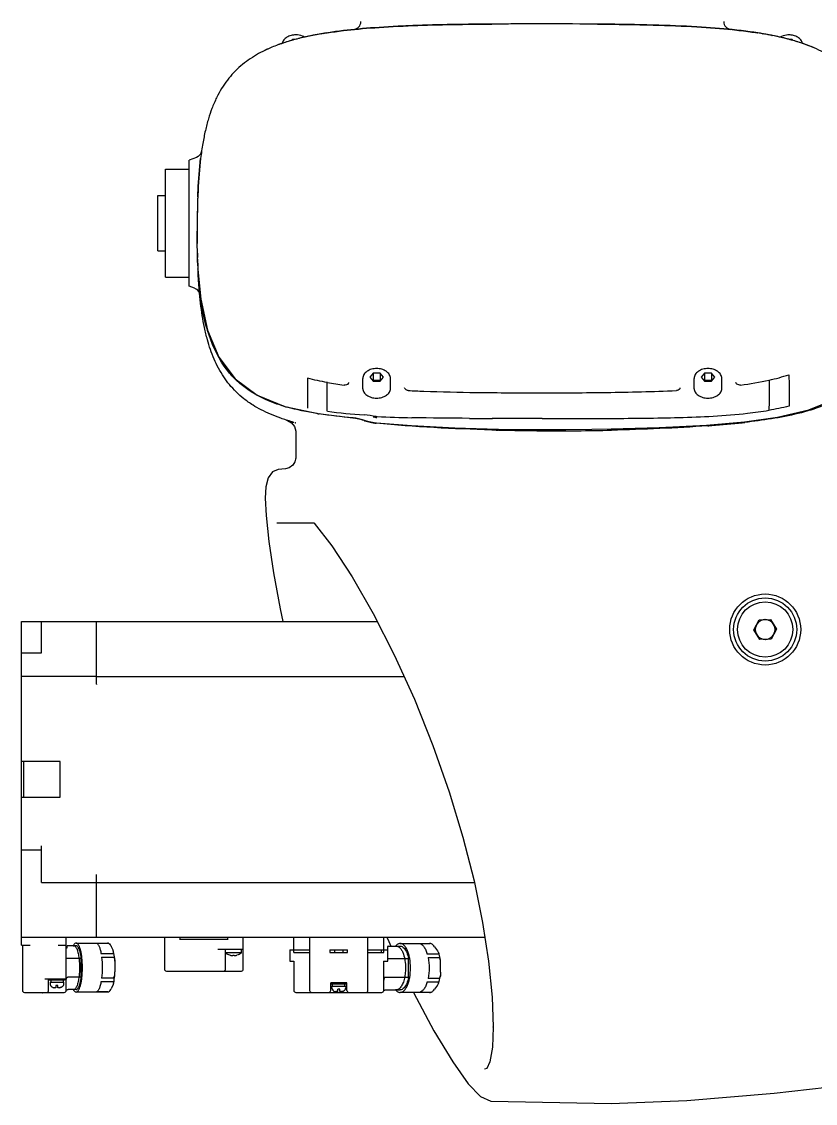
# Model space of a CAD drawing. Header units: millimetres. Extents: x 4086 to 10416, y 123 to 1549.
# Drawn here: x 7344.7 to 7395, y 876.5 to 945.1 of the extents above; entities that cross this region are included whole.
import ezdxf

# ---------------------------------------------------------------- set-up
doc = ezdxf.new("R2010")
doc.units = ezdxf.units.MM
doc.layers.add('外形图', color=7, linetype='Continuous')

msp = doc.modelspace()

# ---------------------------------------------------------------- linework, layer by layer
at = {"layer": '外形图', "linetype": 'Continuous'}
for p, q in [((7361.875, 943.967), (7361.821, 943.903)), ((7361.875, 943.967), (7361.875, 943.918)), ((7362.049, 943.967), (7361.875, 943.967)), ((7363.686, 944.323), (7363.71, 944.327)), ((7363.841, 944.349), (7363.831, 944.347)), ((7363.879, 944.355), (7363.909, 944.36)), ((7363.909, 944.36), (7363.916, 944.361)), ((7364.047, 944.382), (7364.068, 944.386)), ((7364.079, 944.387), (7364.068, 944.386)), ((7364.074, 944.386), (7364.079, 944.387)), ((7391.352, 944.387), (7391.359, 944.386)), ((7391.362, 944.386), (7391.352, 944.387)), ((7391.362, 944.386), (7391.375, 944.384)), ((7391.676, 944.335), (7391.703, 944.33)), ((7391.725, 944.327), (7391.699, 944.331)), ((7391.703, 944.33), (7391.722, 944.327)), ((7392.258, 944.228), (7392.284, 944.223)), ((7392.79, 944.115), (7392.758, 944.123)), ((7393.558, 943.967), (7393.385, 943.967)), ((7393.558, 943.967), (7393.558, 943.919)), ((7393.612, 943.903), (7393.558, 943.967)), ((7361.159, 943.696), (7361.18, 943.703)), ((7361.18, 943.703), (7361.199, 943.71)), ((7360.095, 943.257), (7360.09, 943.254)), ((7360.09, 943.254), (7360.094, 943.256)), ((7360.102, 943.261), (7360.095, 943.257)), ((7355.799, 936.494), (7355.342, 936.327)), ((7353.842, 928.902), (7353.842, 935.753)), ((7353.842, 935.753), (7355.342, 935.753)), ((7355.342, 928.327), (7355.342, 936.327)), ((7353.342, 930.577), (7353.342, 934.077)), ((7353.342, 934.077), (7353.842, 934.077)), ((7353.342, 930.577), (7353.842, 930.577)), ((7353.842, 928.902), (7355.342, 928.902)), ((7355.89, 929.421), (7355.889, 929.434)), ((7355.675, 928.206), (7355.342, 928.327)), ((7355.993, 927.872), (7356.002, 927.784)), ((7356.5, 925.523), (7356.489, 925.559)), ((7367, 922.825), (7366.784, 922.57)), ((7367, 922.825), (7367, 922.35)), ((7367.433, 922.825), (7367, 922.825)), ((7367.433, 922.825), (7367.433, 922.35)), ((7367.65, 922.57), (7367.433, 922.825)), ((7388, 922.825), (7387.784, 922.57)), ((7388, 922.825), (7388, 922.35)), ((7388.433, 922.825), (7388, 922.825)), ((7388.433, 922.825), (7388.433, 922.35)), ((7388.65, 922.57), (7388.433, 922.825)), ((7364.091, 920.407), (7364.091, 922.229)), ((7366.342, 921.838), (7366.342, 922.478)), ((7366.784, 922.57), (7367, 922.314)), ((7367, 922.35), (7366.985, 922.332)), ((7367.433, 922.35), (7367, 922.35)), ((7367, 922.314), (7367.433, 922.314)), ((7367.433, 922.314), (7367.65, 922.57)), ((7367.448, 922.332), (7367.433, 922.35)), ((7368.092, 921.838), (7368.092, 922.478)), ((7387.342, 921.838), (7387.342, 922.478)), ((7387.784, 922.57), (7388, 922.314)), ((7388, 922.35), (7387.985, 922.332)), ((7388.433, 922.35), (7388, 922.35)), ((7388, 922.314), (7388.433, 922.314)), ((7388.433, 922.314), (7388.65, 922.57)), ((7388.448, 922.332), (7388.433, 922.35)), ((7389.092, 921.838), (7389.092, 922.478)), ((7361.4, 920.716), (7363.509, 920.259)), ((7367.185, 920.074), (7367.253, 920.071)), ((7361.563, 919.826), (7361.829, 919.679)), ((7361.563, 919.826), (7361.571, 919.824)), ((7361.595, 919.816), (7361.601, 919.814)), ((7361.651, 919.799), (7361.67, 919.793)), ((7361.874, 919.734), (7361.864, 919.737)), ((7362.026, 919.692), (7362.049, 919.686)), ((7366.309, 919.881), (7366.486, 919.824)), ((7366.486, 919.824), (7366.641, 919.777)), ((7366.641, 919.777), (7367.067, 919.689)), ((7367.067, 919.689), (7367.207, 919.673)), ((7362.092, 919.109), (7362.092, 917.428)), ((7374.937, 919.214), (7374.891, 919.215)), ((7374.892, 919.263), (7374.938, 919.263)), ((7361.435, 916.755), (7360.981, 916.707)), ((7361.435, 916.755), (7361.435, 916.755)), ((7360.159, 914.891), (7360.159, 914.892)), ((7360.894, 913.327), (7363.26, 913.327)), ((7363.222, 913.346), (7363.227, 913.342)), ((7363.227, 913.342), (7363.26, 913.307)), ((7363.261, 913.307), (7363.26, 913.307)), ((7344.717, 886.577), (7344.717, 907.077)), ((7344.717, 907.077), (7367.271, 907.077)), ((7345.967, 905.095), (7345.967, 907.077)), ((7349.467, 903.107), (7349.467, 907.077)), ((7391.12, 906.562), (7391.468, 907.194)), ((7391.468, 907.194), (7392.189, 907.21)), ((7392.189, 907.21), (7392.563, 906.592)), ((7391.494, 905.945), (7391.12, 906.562)), ((7392.563, 906.592), (7392.215, 905.96)), ((7392.215, 905.96), (7391.494, 905.945)), ((7344.717, 905.095), (7345.967, 905.095)), ((7349.467, 903.602), (7344.717, 903.602)), ((7349.467, 903.607), (7368.955, 903.607)), ((7349.467, 903.107), (7349.467, 903.102)), ((7347.154, 898.202), (7344.717, 898.202)), ((7344.842, 898.202), (7344.842, 895.952)), ((7347.154, 895.952), (7347.154, 898.202)), ((7344.717, 895.952), (7347.154, 895.952)), ((7344.717, 892.609), (7345.967, 892.609)), ((7345.967, 890.544), (7345.967, 892.859)), ((7345.967, 890.552), (7349.467, 890.552)), ((7349.467, 891.052), (7349.467, 891.047)), ((7349.467, 887.077), (7349.467, 891.047)), ((7349.467, 890.547), (7373.411, 890.547)), ((7344.717, 887.077), (7374.074, 887.077)), ((7347.542, 883.702), (7347.542, 887.077)), ((7353.767, 887.077), (7353.767, 885.052)), ((7354.767, 886.927), (7354.767, 887.077)), ((7357.767, 887.077), (7357.767, 886.927)), ((7358.767, 885.052), (7358.767, 887.077)), ((7361.967, 886.102), (7361.967, 887.077)), ((7362.967, 887.077), (7362.967, 883.702)), ((7366.667, 883.702), (7366.667, 887.077)), ((7367.667, 886.102), (7367.667, 887.077)), ((7367.866, 887.077), (7367.982, 886.81)), ((7344.717, 886.577), (7345.267, 886.577)), ((7344.767, 886.577), (7344.767, 883.702)), ((7347.042, 886.577), (7347.542, 886.577)), ((7347.542, 886.402), (7347.592, 886.402)), ((7347.592, 886.402), (7347.592, 886.541)), ((7348.169, 886.541), (7347.592, 886.541)), ((7348.169, 886.702), (7350.15, 886.702)), ((7349.457, 886.697), (7350.182, 886.697)), ((7350.392, 886.498), (7350.511, 886.232)), ((7357.817, 886.927), (7354.717, 886.927)), ((7367.917, 885.552), (7367.917, 886.491)), ((7367.942, 886.516), (7368.709, 886.516)), ((7367.982, 886.81), (7368.124, 886.516)), ((7368.709, 886.677), (7370.567, 886.677)), ((7369.939, 886.672), (7370.619, 886.672)), ((7370.879, 886.473), (7371.073, 886.207)), ((7347.542, 885.757), (7348.493, 885.757)), ((7348.493, 885.354), (7348.493, 885.757)), ((7350.48, 886.032), (7349.755, 886.032)), ((7349.787, 885.817), (7350.512, 885.817)), ((7358.767, 886.302), (7357.142, 886.302)), ((7357.642, 885.052), (7357.642, 886.302)), ((7358.642, 886.078), (7357.642, 886.078)), ((7357.923, 885.934), (7357.922, 885.933)), ((7358.094, 885.934), (7358.094, 885.913)), ((7358.189, 885.913), (7358.189, 885.934)), ((7358.361, 885.933), (7358.361, 885.934)), ((7358.642, 886.078), (7358.642, 886.302)), ((7361.717, 886.277), (7361.717, 885.552)), ((7361.717, 886.277), (7362.967, 886.277)), ((7361.967, 886.102), (7362.967, 886.102)), ((7364.254, 886.277), (7364.254, 886.102)), ((7364.254, 886.277), (7365.379, 886.277)), ((7364.254, 886.102), (7365.379, 886.102)), ((7364.567, 886.102), (7364.567, 886.277)), ((7365.067, 886.277), (7365.067, 886.102)), ((7365.379, 886.102), (7365.379, 886.277)), ((7366.667, 886.277), (7367.917, 886.277)), ((7366.667, 886.102), (7367.667, 886.102)), ((7367.516, 886.102), (7367.516, 886.277)), ((7367.917, 885.732), (7369.237, 885.732)), ((7369.237, 885.329), (7369.237, 885.732)), ((7371.106, 886.007), (7370.426, 886.007)), ((7370.479, 885.792), (7371.158, 885.792)), ((7350.633, 885.418), (7350.633, 884.886)), ((7361.717, 885.552), (7361.977, 885.552)), ((7361.967, 885.552), (7361.967, 883.702)), ((7367.656, 885.552), (7367.917, 885.552)), ((7367.667, 883.702), (7367.667, 885.552)), ((7371.272, 884.861), (7371.272, 885.393)), ((7347.542, 884.427), (7346.179, 884.427)), ((7346.429, 883.702), (7346.429, 884.427)), ((7346.467, 884.427), (7346.467, 884.352)), ((7347.442, 884.352), (7346.467, 884.352)), ((7347.342, 884.352), (7347.342, 884.227)), ((7347.442, 884.427), (7347.442, 884.352)), ((7348.493, 884.547), (7347.637, 884.547)), ((7348.493, 884.547), (7348.493, 884.95)), ((7350.512, 884.487), (7349.787, 884.487)), ((7353.892, 884.927), (7358.642, 884.927)), ((7369.237, 884.522), (7367.744, 884.522)), ((7369.237, 884.522), (7369.237, 884.925)), ((7371.158, 884.462), (7370.479, 884.462)), ((7346.517, 884.227), (7346.517, 884.127)), ((7346.517, 884.227), (7347.392, 884.227)), ((7346.542, 884.027), (7346.537, 884.027)), ((7346.892, 883.877), (7346.777, 883.877)), ((7346.892, 884.027), (7346.892, 883.877)), ((7347.017, 884.027), (7346.892, 884.027)), ((7347.017, 883.877), (7347.017, 884.027)), ((7347.131, 883.877), (7347.017, 883.877)), ((7347.371, 884.027), (7347.366, 884.027)), ((7347.392, 884.127), (7347.392, 884.227)), ((7347.537, 883.67), (7347.545, 883.69)), ((7348.169, 883.763), (7347.658, 883.763)), ((7349.755, 884.272), (7350.48, 884.272)), ((7350.511, 884.073), (7350.392, 883.807)), ((7364.304, 883.702), (7364.304, 884.177)), ((7365.329, 884.177), (7364.304, 884.177)), ((7364.329, 884.102), (7364.329, 884.177)), ((7365.304, 884.102), (7364.329, 884.102)), ((7364.379, 883.877), (7364.379, 883.977)), ((7364.379, 883.977), (7365.254, 883.977)), ((7364.405, 883.777), (7364.4, 883.777)), ((7364.429, 883.977), (7364.429, 884.102)), ((7364.754, 883.627), (7364.64, 883.627)), ((7364.754, 883.627), (7364.754, 883.777)), ((7364.879, 883.777), (7364.754, 883.777)), ((7364.879, 883.627), (7364.879, 883.777)), ((7364.993, 883.627), (7364.879, 883.627)), ((7365.233, 883.777), (7365.228, 883.777)), ((7365.254, 883.977), (7365.254, 883.877)), ((7365.304, 884.102), (7365.304, 884.177)), ((7365.329, 883.702), (7365.329, 884.177)), ((7367.775, 883.738), (7368.709, 883.738)), ((7370.426, 884.247), (7371.106, 884.247)), ((7371.073, 884.048), (7370.879, 883.782)), ((7344.892, 883.577), (7347.417, 883.577)), ((7346.026, 883.577), (7346.026, 883.552)), ((7346.026, 883.552), (7346.033, 883.552)), ((7346.033, 883.577), (7346.033, 883.552)), ((7346.358, 883.552), (7346.033, 883.552)), ((7346.358, 883.577), (7346.358, 883.552)), ((7346.358, 883.552), (7346.365, 883.552)), ((7346.365, 883.577), (7346.365, 883.552)), ((7350.15, 883.602), (7348.169, 883.602)), ((7350.182, 883.607), (7349.457, 883.607)), ((7362.092, 883.577), (7364.179, 883.577)), ((7364.18, 883.577), (7367.542, 883.577)), ((7364.603, 883.577), (7364.603, 883.552)), ((7365.157, 883.552), (7364.603, 883.552)), ((7364.615, 883.577), (7364.615, 883.552)), ((7365.157, 883.577), (7365.157, 883.552)), ((7365.168, 883.552), (7365.157, 883.552)), ((7365.168, 883.577), (7365.168, 883.552)), ((7370.567, 883.577), (7368.709, 883.577)), ((7370.619, 883.582), (7369.939, 883.582)), ((7374.604, 881.386), (7374.604, 881.387)), ((7374.062, 878.71), (7374.06, 878.71)), ((7374.461, 876.693), (7374.465, 876.693)), ((7374.465, 876.693), (7382.09, 876.547))]:
    msp.add_line(p, q, dxfattribs=at)
for points in [[(7356.123, 936.892), (7356.054, 936.702), (7355.915, 936.554), (7355.799, 936.494)], [(7355.89, 929.421), (7356.07, 927.501), (7356.506, 925.541), (7357.224, 923.834), (7358.246, 922.462), (7359.638, 921.425), (7361.4, 920.716)], [(7355.675, 928.206), (7355.801, 928.138), (7355.939, 927.982), (7356.002, 927.784)], [(7390.538, 919.747), (7392.617, 920.041), (7394.6, 920.494), (7396.271, 921.165), (7397.568, 922.152), (7398.46, 923.446), (7399.074, 925.031), (7399.425, 926.848), (7399.56, 928.607)], [(7363.509, 920.259), (7365.881, 919.978), (7366.309, 919.881)], [(7361.829, 919.679), (7362.016, 919.438), (7362.091, 919.141), (7362.091, 919.109)], [(7367.207, 919.673), (7369.421, 919.499), (7372.175, 919.352), (7374.892, 919.263)], [(7377.717, 919.248), (7379.206, 919.252), (7380.856, 919.267), (7382.09, 919.287)], [(7382.09, 919.287), (7385.113, 919.373), (7388.123, 919.533), (7390.538, 919.747)], [(7374.938, 919.263), (7375.712, 919.255), (7376.83, 919.249), (7377.717, 919.248)], [(7362.092, 917.441), (7362.091, 917.435), (7362.084, 917.363), (7362.037, 917.199), (7361.903, 916.991), (7361.668, 916.819), (7361.435, 916.755)], [(7360.98, 916.707), (7360.626, 916.563), (7360.348, 916.178), (7360.203, 915.61), (7360.159, 914.891)], [(7360.159, 914.892), (7360.21, 913.81), (7360.387, 912.159), (7360.684, 910.167), (7361.103, 907.886), (7361.279, 907.077)], [(7363.261, 913.307), (7364.375, 911.873), (7365.667, 909.922), (7367.005, 907.601), (7368.337, 904.976), (7369.61, 902.154), (7370.782, 899.228), (7371.817, 896.285), (7372.689, 893.407), (7373.391, 890.646), (7373.929, 888.018), (7374.309, 885.551), (7374.534, 883.281), (7374.604, 881.387)], [(7367.942, 886.516), (7367.938, 886.516), (7367.932, 886.514), (7367.927, 886.511), (7367.923, 886.507), (7367.919, 886.503), (7367.917, 886.497), (7367.917, 886.491)], [(7347.545, 883.69), (7347.555, 883.709), (7347.569, 883.726), (7347.585, 883.74), (7347.604, 883.751), (7347.624, 883.759), (7347.645, 883.763), (7347.658, 883.763)], [(7367.658, 883.658), (7367.667, 883.676), (7367.678, 883.692)], [(7367.678, 883.692), (7367.692, 883.707), (7367.708, 883.719), (7367.726, 883.728), (7367.744, 883.735), (7367.764, 883.738), (7367.775, 883.738)], [(7369.551, 883.577), (7370.847, 881.153), (7372.04, 879.17), (7373.02, 877.792), (7373.801, 876.984), (7374.461, 876.693)], [(7374.604, 881.386), (7374.555, 880.101), (7374.399, 879.176), (7374.194, 878.767), (7374.062, 878.71)], [(7382.091, 876.548), (7386.867, 876.719), (7392.416, 877.184), (7395.775, 877.584)]]:
    msp.add_lwpolyline(points, dxfattribs=at)
for radius in [2.25, 2, 1.75]:
    msp.add_circle((7391.842, 906.577), radius, dxfattribs=at)
for centre, radius, start, end in [((7365.717, 945.098), 0.5, 275.79099, 0), ((7373.022, 853.276), 91.637, 92.06357, 92.61185), ((7374.106, 820.228), 124.702, 91.34374, 91.7554), ((7375.132, 772.908), 172.034, 90.81514, 91.14619), ((7376.196, 690.833), 254.116, 90.3956, 90.6935), ((7377.468, 470.442), 474.51, 89.97004, 90.35596), ((7377.061, 559.166), 385.785, 90.13661, 90.36524), ((7377.65, 314.925), 630.027, 89.993949, 90.133133), ((7377.772, 297.627), 647.325, 89.882702, 90.004867), ((7389.716, 945.098), 0.5, 180, 264.20901), ((7366.218, 928.388), 16.128, 103.1073, 104.58752), ((7366.951, 925.138), 19.46, 100.63368, 103.03939), ((7366.534, 927.034), 17.519, 102.61619, 102.87552), ((7366.626, 926.627), 17.936, 102.12254, 102.81649), ((7367.035, 924.71), 19.896, 100.38627, 102.56248), ((7367.062, 924.545), 20.064, 101.09465, 101.36196), ((7367.211, 923.784), 20.839, 100.4015, 101.0943), ((7367.45, 922.499), 22.146, 99.82241, 100.642), ((7367.646, 921.394), 23.268, 99.13531, 100.39397), ((7367.701, 921.06), 23.607, 99.4344, 99.82676), ((7367.681, 921.172), 23.493, 99.61673, 99.73258), ((7367.832, 920.275), 24.403, 99.25111, 99.41098), ((7367.951, 919.537), 25.151, 98.88173, 99.25004), ((7387.577, 920.135), 24.544, 80.33218, 81.10763), ((7387.829, 921.637), 23.022, 79.59922, 80.87135), ((7387.642, 920.522), 24.152, 80.38443, 80.7683), ((7387.935, 922.23), 22.419, 79.45379, 80.26753), ((7388.177, 923.542), 21.085, 78.97202, 79.59476), ((7388.324, 924.304), 20.31, 78.82957, 78.96896), ((7389.575, 929.787), 14.684, 74.55441, 75.39889), ((7363.773, 935.717), 8.39, 115.80494, 116.05433), ((7363.805, 935.652), 8.462, 115.42027, 115.94958), ((7363.905, 935.441), 8.695, 114.50441, 115.41855), ((7363.976, 935.286), 8.866, 114.30016, 114.61817), ((7364.745, 933.381), 10.921, 109.71552, 110.02201), ((7364.848, 933.093), 11.227, 108.98175, 109.71352), ((7364.856, 933.07), 11.251, 109.04093, 109.57311), ((7364.928, 932.86), 11.473, 108.8568, 109.04204), ((7389.724, 930.329), 14.122, 74.30561, 74.55057), ((7390.109, 931.66), 12.736, 71.30934, 74.35265), ((7390.492, 932.823), 11.512, 70.96303, 71.26161), ((7407.218, 932.05), 51.375, 177.82892, 179.44306), ((7406.355, 932.076), 50.512, 177.84987, 179.27853), ((7426.146, 931.832), 70.305, 179.59968, 180.00428), ((7418.564, 931.884), 62.723, 179.24348, 179.59826), ((7419.913, 931.872), 64.072, 179.39488, 179.59628), ((7423.465, 931.814), 67.624, 179.98874, 180.65953), ((7406.276, 931.56), 50.433, 181.28214, 181.59361), ((7400.192, 931.381), 44.346, 181.72749, 182.5166), ((7397.07, 931.256), 41.221, 182.28105, 182.53336), ((7395.044, 931.166), 39.193, 182.58393, 182.77471), ((7371.878, 929.808), 15.981, 188.07391, 188.43554), ((7362.317, 926.508), 5.752, 223.17464, 225.83014), ((7390.163, 921.564), 27.338, 178.03566, 180.09655), ((7368.377, 946.289), 24.438, 259.90083, 262.41612), ((7390.598, 921.558), 27.772, 180.08235, 181.94931), ((7373.599, 1012.783), 91.165, 267.2459, 267.86786), ((7375.264, 1061.89), 140.3, 267.93452, 269.29789), ((7377.441, 1228.6), 307.024, 269.27294, 270.05147), ((7377.973, 1233.135), 311.559, 269.95291, 270.6992), ((7364.829, 932.425), 12.211, 253.39985, 254.36503), ((7367.2, 943.708), 23.747, 260.88617, 261.19653), ((7365.521, 917.923), 2.073, 84.00424, 84.97779), ((7365.262, 931.813), 12.545, 252.33345, 252.84738), ((7365.487, 932.546), 13.312, 252.85613, 254.21083), ((7365.479, 932.525), 13.289, 253.34338, 253.67368), ((7365.703, 933.305), 14.1, 254.17554, 254.61505), ((7365.876, 933.939), 14.758, 254.96774, 255.12601), ((7367.419, 922.579), 2.937, 250.08774, 251.28754), ((7367.472, 922.741), 3.107, 251.32828, 257.45331), ((7367.524, 922.975), 3.347, 257.45475, 264.38924), ((7374.997, 1326.87), 406.921, 269.7331, 269.93699), ((7379.044, 2280.674), 1360.725, 269.944121, 270.128348), ((7382.683, 994.322), 75.041, 274.22886, 274.41673), ((7383.982, 978.38), 59.047, 274.35124, 276.23306), ((7385.233, 966.434), 47.035, 276.29871, 276.48386), ((7378.4, 1061.008), 141.836, 268.42889, 268.58233), ((7378.627, 1071.089), 151.919, 268.60806, 269.65622), ((7378.661, 1066.079), 146.91, 269.63155, 271.33821), ((7391.842, 906.577), 0.625, 91.21135, 270.0553), ((7391.842, 906.577), 0.625, 271.21135, 90.0553), ((7350.15, 886.481), 0.221, 81.57323, 89.99824), ((7370.567, 886.295), 0.382, 82.0867, 89.98768), ((7370.566, 886.292), 0.385, 81.65535, 82.08955), ((7370.566, 886.288), 0.389, 78.90446, 81.65086), ((7358.142, 886.702), 0.799, 254.08305, 261.17624), ((7358.093, 886.391), 0.484, 261.15783, 262.67945), ((7358.141, 886.828), 0.895, 266.96011, 267.97376), ((7358.142, 886.829), 0.896, 267.97375, 268.98699), ((7358.142, 886.829), 0.896, 268.98698, 271.01302), ((7358.142, 886.829), 0.896, 271.01301, 272.02625), ((7358.142, 886.828), 0.895, 272.02624, 273.03989), ((7358.19, 886.39), 0.482, 277.32489, 278.84555), ((7358.142, 886.702), 0.799, 278.82376, 285.91695), ((7343.661, 885.152), 4.836, 357.60355, 2.39645), ((7353.892, 885.052), 0.125, 180, 270), ((7357.517, 885.052), 0.125, 270, 0), ((7358.642, 885.052), 0.125, 270, 0), ((7366.276, 885.127), 2.968, 356.09354, 3.90646), ((7347.902, 884.355), 0.36, 168.64209, 170.67738), ((7344.892, 883.702), 0.125, 180, 270), ((7346.304, 883.702), 0.125, 270, 0), ((7346.767, 884.127), 0.25, 180, 203.57818), ((7346.769, 884.128), 0.249, 203.81746, 204.35492), ((7346.77, 884.128), 0.25, 204.40445, 220.41158), ((7346.771, 884.129), 0.251, 220.45518, 232.74238), ((7346.776, 884.14), 0.262, 253.74578, 254.33185), ((7346.776, 884.139), 0.262, 254.33058, 262.01568), ((7346.776, 884.146), 0.269, 262.05305, 267.14152), ((7346.776, 884.146), 0.269, 262.0538, 267.14493), ((7346.777, 884.159), 0.282, 267.12734, 270.00499), ((7346.777, 884.159), 0.281, 267.12454, 269.99987), ((7347.131, 884.151), 0.273, 269.94965, 277.97985), ((7347.142, 884.127), 0.25, 336.42182, 0), ((7347.417, 883.702), 0.125, 270, 0), ((7362.092, 883.702), 0.125, 180, 270), ((7363.092, 883.702), 0.125, 180, 270), ((7364.179, 883.702), 0.125, 270, 0), ((7364.629, 883.877), 0.25, 180, 203.57818), ((7364.639, 883.901), 0.273, 262.02015, 270.05035), ((7364.994, 883.901), 0.273, 269.94965, 277.98003), ((7365.004, 883.877), 0.25, 336.42182, 0), ((7365.454, 883.702), 0.125, 180, 270), ((7366.542, 883.702), 0.125, 270, 0), ((7367.542, 883.702), 0.125, 270, 360), ((7350.15, 883.824), 0.221, 270.00165, 278.42666), ((7370.567, 883.959), 0.382, 270.01232, 277.91328), ((7370.566, 883.962), 0.385, 277.91044, 278.33747), ((7370.566, 883.966), 0.389, 278.34198, 281.09554)]:
    msp.add_arc(centre, radius, start, end, dxfattribs=at)
for centre, start_param, end_param in [((7346.954, 884.352), 1.570796, 1.732794), ((7346.954, 884.227), 1.490058, 1.570796), ((7364.817, 883.977), 4.712389, 4.874387), ((7364.817, 884.102), 4.631651, 4.712389)]:
    msp.add_ellipse(centre, major_axis=(0, 0.775), ratio=0.5, start_param=start_param, end_param=end_param, dxfattribs=at)
for points, knots in [([(7377.717, 944.952), (7375.643, 944.952), (7372.782, 944.941), (7369.411, 944.852), (7367.105, 944.731), (7365.014, 944.536), (7363.511, 944.306), (7362.389, 944.063), (7361.601, 943.849), (7360.837, 943.589), (7360.174, 943.306), (7359.585, 942.995), (7359.075, 942.669), (7358.587, 942.289), (7358.147, 941.869), (7357.744, 941.394), (7357.386, 940.873), (7357.057, 940.272), (7356.781, 939.63), (7356.546, 938.932), (7356.354, 938.2), (7356.189, 937.365), (7356.014, 936.147), (7355.874, 934.377), (7355.842, 932.741), (7355.842, 931.827)], [0, 0, 0, 0, 17828.459448, 27099.258362, 37142.623851, 46413.422764, 56456.788254, 61277.603688, 66500.153743, 71722.703797, 77380.466356, 81830.449835, 86651.265269, 91472.080704, 96694.630759, 101515.446194, 106737.996248, 111960.546303, 117618.308862, 122439.124296, 127661.674351, 132884.224405, 138541.986964, 149422.299578, 161209.304909, 161209.304909, 161209.304909, 161209.304909]), ([(7364.074, 944.386), (7364.406, 944.438), (7365.348, 944.567), (7367.105, 944.731), (7369.411, 944.852), (7371.908, 944.918), (7373.66, 944.937), (7374.52, 944.943)], [0, 0, 0, 0, 4973.515031, 13589.901421, 22924.320008, 31540.706397, 39158.759721, 39158.759721, 39158.759721, 39158.759721]), ([(7399.592, 931.827), (7399.592, 932.491), (7399.573, 933.803), (7399.475, 935.589), (7399.315, 936.951), (7399.128, 937.973), (7398.956, 938.685), (7398.752, 939.348), (7398.522, 939.947), (7398.242, 940.531), (7397.921, 941.068), (7397.548, 941.572), (7397.128, 942.031), (7396.631, 942.469), (7396.102, 942.842), (7395.534, 943.167), (7394.951, 943.443), (7394.281, 943.703), (7393.552, 943.93), (7392.741, 944.134), (7391.865, 944.309), (7390.868, 944.465), (7389.468, 944.632), (7387.493, 944.786), (7383.798, 944.934), (7380.353, 944.952), (7377.717, 944.952)], [0, 0, 0, 0, 9292.009648, 19358.320017, 29424.630404, 34659.111797, 40329.79998, 45161.628974, 50396.110367, 55630.59176, 61301.279943, 66535.761353, 72206.449536, 77877.137719, 84020.383246, 88852.212223, 94086.693615, 99321.175026, 104991.863209, 110226.344602, 115897.032784, 121567.720967, 127710.966494, 138616.13607, 150430.069797, 175042.431692, 175042.431692, 175042.431692, 175042.431692]), ([(7381.204, 944.941), (7382.463, 944.931), (7384.693, 944.898), (7387.493, 944.786), (7389.468, 944.632), (7390.684, 944.487), (7391.198, 944.411), (7391.352, 944.387)], [0, 0, 0, 0, 11743.358606, 22299.092431, 32042.846737, 37531.828326, 39937.103157, 39937.103157, 39937.103157, 39937.103157]), ([(7362.156, 943.997), (7361.969, 943.948), (7361.642, 943.856), (7361.331, 943.755), (7361.196, 943.709)], [0, 0, 0, 0, 9879.31539, 17840.582952, 17840.582952, 17840.582952, 17840.582952]), ([(7362.092, 944.257), (7361.991, 944.257), (7361.795, 944.233), (7361.529, 944.127), (7361.353, 943.98), (7361.262, 943.836), (7361.235, 943.758), (7361.227, 943.719)], [0, 0, 0, 0, 10730.048978, 20905.856552, 30251.080666, 34672.25732, 38980.400934, 38980.400934, 38980.400934, 38980.400934]), ([(7362.643, 944.116), (7362.604, 944.139), (7362.431, 944.223), (7362.237, 944.257), (7362.092, 944.257)], [0, 0, 0, 0, 4292.117263, 17861.697038, 17861.697038, 17861.697038, 17861.697038]), ([(7393.277, 943.997), (7393.107, 944.041), (7392.707, 944.138), (7392.284, 944.225), (7392.038, 944.271)], [0, 0, 0, 0, 8070.070345, 18456.217699, 18456.217699, 18456.217699, 18456.217699]), ([(7393.342, 944.257), (7393.292, 944.257), (7393.101, 944.245), (7392.911, 944.187), (7392.789, 944.116)], [0, 0, 0, 0, 4786.967191, 18467.233579, 18467.233579, 18467.233579, 18467.233579]), ([(7394.206, 943.719), (7394.198, 943.759), (7394.171, 943.837), (7394.08, 943.98), (7393.904, 944.127), (7393.638, 944.233), (7393.442, 944.257), (7393.342, 944.257)], [0, 0, 0, 0, 4465.402366, 9048.107133, 18734.830799, 29281.915523, 40402.891097, 40402.891097, 40402.891097, 40402.891097]), ([(7394.907, 943.453), (7394.709, 943.537), (7394.49, 943.621), (7394.261, 943.7), (7394.247, 943.705)], [0, 0, 0, 0, 17342.334706, 18488.641971, 18488.641971, 18488.641971, 18488.641971]), ([(7355.88, 933.996), (7355.885, 934.126), (7355.922, 934.995), (7355.987, 935.807), (7356.065, 936.451), (7356.066, 936.463)], [0, 0, 0, 0, 3654.451778, 24587.182323, 24989.616699, 24989.616699, 24989.616699, 24989.616699]), ([(7355.881, 929.615), (7355.877, 929.721), (7355.852, 930.42), (7355.842, 931.164), (7355.842, 931.827)], [0, 0, 0, 0, 2699.404547, 17684.89528, 17684.89528, 17684.89528, 17684.89528]), ([(7361.864, 919.737), (7361.614, 919.808), (7361.138, 919.957), (7360.482, 920.211), (7359.899, 920.487), (7359.331, 920.812), (7358.802, 921.185), (7358.306, 921.623), (7357.885, 922.082), (7357.512, 922.587), (7357.191, 923.123), (7356.911, 923.707), (7356.681, 924.306), (7356.477, 924.969), (7356.305, 925.682), (7356.118, 926.703), (7355.98, 927.876), (7355.916, 928.864), (7355.897, 929.268)], [0, 0, 0, 0, 6576.918562, 13030.173777, 19483.429003, 25440.279971, 33013.891997, 40004.918488, 46995.944978, 53449.200193, 60440.226683, 66893.481898, 73346.737124, 79303.588092, 86294.614582, 92747.869797, 105157.975991, 113224.48046, 113224.48046, 113224.48046, 113224.48046]), ([(7358.122, 922.572), (7357.919, 922.789), (7357.209, 923.672), (7356.746, 924.728), (7356.5, 925.523)], [0, 0, 0, 0, 4659.266393, 17691.727509, 17691.727509, 17691.727509, 17691.727509]), ([(7399.295, 925.895), (7399.146, 925.096), (7398.786, 923.889), (7397.918, 922.404), (7396.888, 921.406), (7395.502, 920.703), (7393.371, 920.073), (7391.682, 919.829), (7390.544, 919.699)], [0, 0, 0, 0, 9726.103276, 14853.777559, 20420.024235, 26613.434758, 33238.564619, 46937.569335, 46937.569335, 46937.569335, 46937.569335]), ([(7367.217, 923.115), (7367.106, 923.115), (7366.891, 923.086), (7366.647, 922.977), (7366.495, 922.848), (7366.409, 922.736), (7366.354, 922.611), (7366.342, 922.522), (7366.342, 922.478)], [0, 0, 0, 0, 12638.403936, 24499.904942, 30043.788631, 35341.715031, 40463.221492, 45494.832494, 45494.832494, 45494.832494, 45494.832494]), ([(7368.092, 922.478), (7368.092, 922.522), (7368.079, 922.611), (7368.024, 922.736), (7367.938, 922.848), (7367.786, 922.977), (7367.542, 923.086), (7367.327, 923.115), (7367.217, 923.115)], [0, 0, 0, 0, 5040.127548, 10170.382019, 15477.373975, 21030.7396, 32912.445259, 45572.241731, 45572.241731, 45572.241731, 45572.241731]), ([(7388.217, 923.115), (7388.106, 923.115), (7387.891, 923.086), (7387.647, 922.977), (7387.495, 922.848), (7387.409, 922.736), (7387.354, 922.611), (7387.342, 922.522), (7387.342, 922.478)], [0, 0, 0, 0, 12938.143717, 25080.95902, 30756.324698, 36179.89982, 41422.870924, 46573.814556, 46573.814556, 46573.814556, 46573.814556]), ([(7389.092, 922.478), (7389.092, 922.522), (7389.079, 922.611), (7389.024, 922.736), (7388.938, 922.848), (7388.786, 922.977), (7388.542, 923.086), (7388.327, 923.115), (7388.217, 923.115)], [0, 0, 0, 0, 5159.568288, 10411.399323, 15844.156161, 21529.125221, 33692.403063, 46652.210882, 46652.210882, 46652.210882, 46652.210882]), ([(7393.342, 922.725), (7393.356, 922.38), (7393.35, 921.716), (7393.376, 921.052), (7393.362, 920.734)], [0, 0, 0, 0, 9575.884614, 18401.593198, 18401.593198, 18401.593198, 18401.593198]), ([(7361.341, 920.723), (7361.044, 920.812), (7359.949, 921.183), (7358.917, 921.791), (7358.309, 922.382)], [0, 0, 0, 0, 4740.590251, 17737.069228, 17737.069228, 17737.069228, 17737.069228]), ([(7365.443, 922.223), (7365.443, 922.201), (7365.386, 922.089), (7365.243, 922.052), (7365.148, 922.065)], [0, 0, 0, 0, 3324.780331, 17849.303038, 17849.303038, 17849.303038, 17849.303038]), ([(7367.026, 922.315), (7367.04, 922.32), (7367.102, 922.341), (7367.167, 922.35), (7367.217, 922.35)], [0, 0, 0, 0, 4336.242224, 17885.031457, 17885.031457, 17885.031457, 17885.031457]), ([(7367.217, 922.35), (7367.233, 922.35), (7367.298, 922.347), (7367.362, 922.333), (7367.407, 922.315)], [0, 0, 0, 0, 4587.81334, 17888.780808, 17888.780808, 17888.780808, 17888.780808]), ([(7388.026, 922.315), (7388.04, 922.32), (7388.102, 922.341), (7388.167, 922.35), (7388.217, 922.35)], [0, 0, 0, 0, 4439.147232, 18309.467911, 18309.467911, 18309.467911, 18309.467911]), ([(7388.217, 922.35), (7388.233, 922.35), (7388.298, 922.347), (7388.362, 922.333), (7388.407, 922.315)], [0, 0, 0, 0, 4696.677216, 18313.262335, 18313.262335, 18313.262335, 18313.262335]), ([(7390.285, 922.065), (7390.249, 922.06), (7390.139, 922.072), (7389.992, 922.143), (7389.99, 922.223)], [0, 0, 0, 0, 5697.386951, 18350.658354, 18350.658354, 18350.658354, 18350.658354]), ([(7392.092, 922.38), (7392.092, 922.225), (7392.091, 921.586), (7392.095, 920.948), (7392.077, 920.465)], [0, 0, 0, 0, 4464.146041, 18379.672905, 18379.672905, 18379.672905, 18379.672905]), ([(7366.342, 921.838), (7366.342, 921.799), (7366.353, 921.719), (7366.405, 921.605), (7366.488, 921.501), (7366.64, 921.377), (7366.886, 921.27), (7367.104, 921.242), (7367.217, 921.242)], [0, 0, 0, 0, 4602.289896, 9396.000177, 14524.648462, 20060.481127, 32266.031036, 45487.243093, 45487.243093, 45487.243093, 45487.243093]), ([(7367.217, 921.242), (7367.329, 921.242), (7367.547, 921.27), (7367.793, 921.377), (7367.945, 921.501), (7368.028, 921.605), (7368.08, 921.719), (7368.092, 921.799), (7368.092, 921.838)], [0, 0, 0, 0, 13238.039322, 25459.123814, 31002.002195, 36137.177955, 40936.989418, 45545.136867, 45545.136867, 45545.136867, 45545.136867]), ([(7369.221, 921.723), (7369.191, 921.725), (7369.098, 921.747), (7368.993, 921.823), (7368.992, 921.891)], [0, 0, 0, 0, 5530.303511, 17924.203264, 17924.203264, 17924.203264, 17924.203264]), ([(7386.441, 921.891), (7386.44, 921.871), (7386.404, 921.773), (7386.291, 921.727), (7386.212, 921.723)], [0, 0, 0, 0, 3630.104505, 18273.030248, 18273.030248, 18273.030248, 18273.030248]), ([(7387.342, 921.838), (7387.342, 921.799), (7387.353, 921.719), (7387.405, 921.605), (7387.488, 921.501), (7387.64, 921.377), (7387.886, 921.27), (7388.104, 921.242), (7388.217, 921.242)], [0, 0, 0, 0, 4711.605619, 9619.178329, 14869.644647, 20536.966975, 33032.428765, 46567.677181, 46567.677181, 46567.677181, 46567.677181]), ([(7388.217, 921.242), (7388.329, 921.242), (7388.547, 921.27), (7388.793, 921.377), (7388.945, 921.501), (7389.028, 921.605), (7389.08, 921.719), (7389.092, 921.799), (7389.092, 921.838)], [0, 0, 0, 0, 13552.35558, 26063.61035, 31738.095592, 36995.19796, 41908.973338, 46626.533943, 46626.533943, 46626.533943, 46626.533943]), ([(7367.185, 920.075), (7367.17, 920.076), (7367.126, 920.087), (7366.97, 920.061), (7367.012, 920.05)], [0, 0, 0, 0, 4726.779449, 17879.348243, 17879.348243, 17879.348243, 17879.348243]), ([(7382.092, 919.954), (7383.518, 919.959), (7386.398, 919.984), (7389.281, 920.116), (7390.727, 920.277)], [0, 0, 0, 0, 9017.115815, 18220.517104, 18220.517104, 18220.517104, 18220.517104]), ([(7390.727, 920.276), (7390.951, 920.318), (7391.406, 920.349), (7391.855, 920.427), (7392.079, 920.466)], [0, 0, 0, 0, 9187.925518, 18365.584369, 18365.584369, 18365.584369, 18365.584369]), ([(7347.987, 886.533), (7348.002, 886.54), (7348.038, 886.545), (7348.092, 886.521), (7348.14, 886.471), (7348.167, 886.428), (7348.181, 886.403)], [0, 0, 0, 0, 6074.768931, 12523.701644, 20594.096648, 30876.77715, 30876.77715, 30876.77715, 30876.77715]), ([(7348.169, 886.702), (7348.154, 886.702), (7348.109, 886.691), (7348.045, 886.634), (7348.009, 886.576), (7347.991, 886.541)], [0, 0, 0, 0, 4641.84786, 13129.555518, 24628.154412, 24628.154412, 24628.154412, 24628.154412]), ([(7348.169, 883.602), (7348.234, 883.602), (7348.307, 883.687), (7348.361, 883.788), (7348.409, 883.899), (7348.459, 884.068), (7348.508, 884.301), (7348.543, 884.566), (7348.566, 884.853), (7348.573, 885.152), (7348.566, 885.451), (7348.543, 885.739), (7348.508, 886.004), (7348.459, 886.237), (7348.409, 886.405), (7348.361, 886.517), (7348.307, 886.618), (7348.234, 886.702), (7348.169, 886.702)], [0, 0, 0, 0, 6508.108011, 9000.007022, 11863.092154, 18656.869809, 26727.937581, 35820.983487, 45624.513059, 55791.867339, 65959.219632, 75762.745309, 84855.788181, 92926.855239, 99720.637591, 102583.723002, 105075.621767, 111583.732736, 111583.732736, 111583.732736, 111583.732736]), ([(7348.326, 886.403), (7348.314, 886.424), (7348.288, 886.467), (7348.239, 886.522), (7348.191, 886.541), (7348.169, 886.541)], [0, 0, 0, 0, 8009.542819, 17421.486583, 24632.946447, 24632.946447, 24632.946447, 24632.946447]), ([(7348.181, 886.403), (7348.217, 886.335), (7348.276, 886.165), (7348.337, 885.874), (7348.375, 885.528), (7348.384, 885.28), (7348.384, 885.152)], [0, 0, 0, 0, 5596.714969, 12941.433084, 21569.880919, 30873.406281, 30873.406281, 30873.406281, 30873.406281]), ([(7348.493, 885.757), (7348.477, 885.884), (7348.447, 886.063), (7348.383, 886.277), (7348.346, 886.365), (7348.326, 886.403)], [0, 0, 0, 0, 14117.879108, 19885.632168, 24631.698236, 24631.698236, 24631.698236, 24631.698236]), ([(7349.457, 886.697), (7349.492, 886.687), (7349.54, 886.643), (7349.59, 886.569), (7349.646, 886.457), (7349.706, 886.276), (7349.74, 886.119), (7349.755, 886.032)], [0, 0, 0, 0, 5533.628985, 9251.797296, 13680.892573, 24644.265504, 38152.543369, 38152.543369, 38152.543369, 38152.543369]), ([(7350.223, 886.69), (7350.269, 886.674), (7350.338, 886.61), (7350.376, 886.533), (7350.392, 886.498)], [0, 0, 0, 0, 9757.23298, 17461.712833, 17461.712833, 17461.712833, 17461.712833]), ([(7368.413, 886.512), (7368.439, 886.516), (7368.492, 886.518), (7368.572, 886.495), (7368.648, 886.447), (7368.693, 886.403), (7368.714, 886.378)], [0, 0, 0, 0, 7114.120774, 14453.303362, 22512.136327, 31627.604406, 31627.604406, 31627.604406, 31627.604406]), ([(7368.709, 886.677), (7368.683, 886.677), (7368.631, 886.67), (7368.525, 886.625), (7368.458, 886.563), (7368.418, 886.516)], [0, 0, 0, 0, 5600.288548, 11522.984933, 25232.526775, 25232.526775, 25232.526775, 25232.526775]), ([(7368.709, 883.577), (7368.753, 883.577), (7368.847, 883.601), (7368.972, 883.698), (7369.084, 883.845), (7369.181, 884.039), (7369.26, 884.273), (7369.341, 884.638), (7369.379, 885.127), (7369.341, 885.617), (7369.26, 885.981), (7369.181, 886.215), (7369.084, 886.409), (7368.972, 886.557), (7368.847, 886.653), (7368.753, 886.677), (7368.709, 886.677)], [0, 0, 0, 0, 3663.793368, 7887.212214, 12985.546268, 19039.377072, 25980.759406, 33651.396471, 50271.411526, 66891.421686, 74562.056126, 81503.437666, 87557.272431, 92655.606224, 96879.024858, 100542.821585, 100542.821585, 100542.821585, 100542.821585]), ([(7368.709, 886.516), (7368.754, 886.516), (7368.853, 886.486), (7368.928, 886.418), (7368.964, 886.378)], [0, 0, 0, 0, 8141.054298, 17845.441392, 17845.441392, 17845.441392, 17845.441392]), ([(7368.714, 886.378), (7368.757, 886.329), (7368.836, 886.207), (7368.891, 886.075), (7368.916, 886.001)], [0, 0, 0, 0, 8131.324435, 17843.631953, 17843.631953, 17843.631953, 17843.631953]), ([(7368.964, 886.378), (7368.996, 886.342), (7369.056, 886.255), (7369.16, 886.043), (7369.211, 885.861), (7369.237, 885.732)], [0, 0, 0, 0, 5187.778486, 11172.700566, 25242.974926, 25242.974926, 25242.974926, 25242.974926]), ([(7369.939, 886.672), (7369.991, 886.663), (7370.098, 886.609), (7370.23, 886.462), (7370.343, 886.256), (7370.401, 886.095), (7370.426, 886.007)], [0, 0, 0, 0, 5778.246359, 12837.757804, 21494.09288, 31683.110921, 31683.110921, 31683.110921, 31683.110921]), ([(7370.879, 886.473), (7370.851, 886.51), (7370.806, 886.567), (7370.726, 886.635), (7370.672, 886.664), (7370.64, 886.67)], [0, 0, 0, 0, 11082.905127, 17504.093504, 25296.484884, 25296.484884, 25296.484884, 25296.484884]), ([(7350.48, 886.032), (7350.497, 886.032), (7350.528, 886.04), (7350.548, 886.077), (7350.549, 886.111), (7350.546, 886.133), (7350.543, 886.144)], [0, 0, 0, 0, 10292.043599, 17351.526161, 24042.993043, 30966.094519, 30966.094519, 30966.094519, 30966.094519]), ([(7350.543, 886.144), (7350.541, 886.152), (7350.533, 886.182), (7350.521, 886.21), (7350.511, 886.232)], [0, 0, 0, 0, 4244.188455, 17467.120845, 17467.120845, 17467.120845, 17467.120845]), ([(7350.512, 885.817), (7350.559, 885.817), (7350.603, 885.727), (7350.62, 885.638), (7350.626, 885.587), (7350.628, 885.562)], [0, 0, 0, 0, 11896.198333, 18291.281745, 24697.988085, 24697.988085, 24697.988085, 24697.988085]), ([(7350.628, 885.562), (7350.624, 885.614), (7350.606, 885.81), (7350.576, 886.005), (7350.543, 886.144)], [0, 0, 0, 0, 4704.288967, 17467.20112, 17467.20112, 17467.20112, 17467.20112]), ([(7358.032, 885.911), (7358.039, 885.91), (7358.053, 885.909), (7358.071, 885.908), (7358.084, 885.909), (7358.091, 885.91), (7358.093, 885.911)], [0, 0, 0, 0, 11166.913177, 20633.74656, 27491.77644, 31242.441456, 31242.441456, 31242.441456, 31242.441456]), ([(7358.093, 885.911), (7358.093, 885.912), (7358.094, 885.912), (7358.094, 885.913), (7358.094, 885.913)], [0, 0, 0, 0, 9457.803943, 17623.167824, 17623.167824, 17623.167824, 17623.167824]), ([(7358.189, 885.913), (7358.189, 885.913), (7358.189, 885.912), (7358.19, 885.912), (7358.19, 885.911)], [0, 0, 0, 0, 8123.622061, 17625.144058, 17625.144058, 17625.144058, 17625.144058]), ([(7358.19, 885.911), (7358.192, 885.91), (7358.199, 885.909), (7358.212, 885.908), (7358.231, 885.909), (7358.244, 885.91), (7358.251, 885.911)], [0, 0, 0, 0, 3781.933169, 10650.918556, 20106.985774, 31248.06253, 31248.06253, 31248.06253, 31248.06253]), ([(7368.916, 886.001), (7368.961, 885.868), (7369.026, 885.578), (7369.047, 885.282), (7369.046, 885.127)], [0, 0, 0, 0, 8488.636621, 17843.26226, 17843.26226, 17843.26226, 17843.26226]), ([(7371.073, 886.207), (7371.088, 886.187), (7371.115, 886.148), (7371.138, 886.106), (7371.146, 886.085)], [0, 0, 0, 0, 9331.186042, 17893.260946, 17893.260946, 17893.260946, 17893.260946]), ([(7371.146, 886.085), (7371.149, 886.077), (7371.153, 886.061), (7371.154, 886.037), (7371.139, 886.011), (7371.118, 886.007), (7371.106, 886.007)], [0, 0, 0, 0, 7455.392724, 14345.087604, 21338.101182, 31724.833636, 31724.833636, 31724.833636, 31724.833636]), ([(7371.26, 885.608), (7371.254, 885.651), (7371.227, 885.812), (7371.186, 885.971), (7371.146, 886.085)], [0, 0, 0, 0, 4706.424499, 17895.521705, 17895.521705, 17895.521705, 17895.521705]), ([(7371.26, 885.608), (7371.257, 885.627), (7371.25, 885.665), (7371.231, 885.732), (7371.193, 885.792), (7371.158, 885.792)], [0, 0, 0, 0, 6654.607754, 13265.246251, 25310.263572, 25310.263572, 25310.263572, 25310.263572]), ([(7348.384, 885.152), (7348.384, 885.024), (7348.375, 884.777), (7348.337, 884.43), (7348.276, 884.139), (7348.217, 883.969), (7348.181, 883.901)], [0, 0, 0, 0, 9301.51845, 17928.102031, 25271.224692, 30866.707675, 30866.707675, 30866.707675, 30866.707675]), ([(7369.046, 885.127), (7369.047, 884.999), (7369.032, 884.75), (7368.968, 884.401), (7368.868, 884.107), (7368.77, 883.94), (7368.714, 883.876)], [0, 0, 0, 0, 9254.162108, 17921.364281, 25490.926485, 31625.734268, 31625.734268, 31625.734268, 31625.734268]), ([(7347.549, 884.426), (7347.552, 884.439), (7347.559, 884.465), (7347.575, 884.502), (7347.598, 884.535), (7347.624, 884.547), (7347.637, 884.547)], [0, 0, 0, 0, 7838.921555, 15644.823023, 23362.704796, 30853.088894, 30853.088894, 30853.088894, 30853.088894]), ([(7348.326, 883.901), (7348.346, 883.939), (7348.383, 884.028), (7348.447, 884.242), (7348.477, 884.42), (7348.493, 884.547)], [0, 0, 0, 0, 4745.771461, 10513.166493, 24630.169247, 24630.169247, 24630.169247, 24630.169247]), ([(7350.512, 884.487), (7350.559, 884.487), (7350.603, 884.577), (7350.62, 884.667), (7350.626, 884.718), (7350.628, 884.743)], [0, 0, 0, 0, 11895.529821, 18290.237999, 24696.566684, 24696.566684, 24696.566684, 24696.566684]), ([(7350.543, 884.16), (7350.553, 884.204), (7350.594, 884.396), (7350.617, 884.592), (7350.628, 884.743)], [0, 0, 0, 0, 3987.988186, 17464.364091, 17464.364091, 17464.364091, 17464.364091]), ([(7367.744, 884.522), (7367.736, 884.522), (7367.72, 884.518), (7367.699, 884.498), (7367.684, 884.469), (7367.67, 884.42), (7367.667, 884.382), (7367.667, 884.356)], [0, 0, 0, 0, 4535.470466, 9242.815949, 16543.548864, 23986.78894, 38976.633081, 38976.633081, 38976.633081, 38976.633081]), ([(7369.237, 884.522), (7369.211, 884.393), (7369.16, 884.211), (7369.056, 883.999), (7368.996, 883.913), (7368.964, 883.876)], [0, 0, 0, 0, 14066.852706, 20050.319353, 25236.836259, 25236.836259, 25236.836259, 25236.836259]), ([(7371.146, 884.17), (7371.159, 884.206), (7371.209, 884.362), (7371.242, 884.523), (7371.26, 884.646)], [0, 0, 0, 0, 4223.986134, 17892.955552, 17892.955552, 17892.955552, 17892.955552]), ([(7371.26, 884.646), (7371.257, 884.627), (7371.25, 884.589), (7371.231, 884.523), (7371.193, 884.462), (7371.158, 884.462)], [0, 0, 0, 0, 6654.006694, 13264.045225, 25307.934569, 25307.934569, 25307.934569, 25307.934569]), ([(7347.366, 884.027), (7347.349, 883.988), (7347.293, 883.919), (7347.211, 883.886), (7347.169, 883.88)], [0, 0, 0, 0, 8694.477841, 17394.698233, 17394.698233, 17394.698233, 17394.698233]), ([(7348.181, 883.901), (7348.167, 883.876), (7348.14, 883.833), (7348.092, 883.784), (7348.038, 883.759), (7348.002, 883.765), (7347.987, 883.771)], [0, 0, 0, 0, 10279.947709, 18348.099868, 24795.277011, 30868.528339, 30868.528339, 30868.528339, 30868.528339]), ([(7347.991, 883.763), (7348.004, 883.739), (7348.027, 883.701), (7348.064, 883.655), (7348.106, 883.617), (7348.145, 883.602), (7348.169, 883.602)], [0, 0, 0, 0, 10075.217432, 16449.295705, 21910.099929, 30866.676466, 30866.676466, 30866.676466, 30866.676466]), ([(7348.169, 883.763), (7348.183, 883.763), (7348.222, 883.773), (7348.278, 883.822), (7348.31, 883.872), (7348.326, 883.901)], [0, 0, 0, 0, 4681.561247, 13182.057644, 24626.749668, 24626.749668, 24626.749668, 24626.749668]), ([(7349.755, 884.272), (7349.74, 884.185), (7349.706, 884.028), (7349.646, 883.848), (7349.59, 883.735), (7349.54, 883.661), (7349.492, 883.618), (7349.457, 883.607)], [0, 0, 0, 0, 13503.493859, 24462.984071, 28890.510768, 32607.362276, 38139.031506, 38139.031506, 38139.031506, 38139.031506]), ([(7350.223, 883.615), (7350.269, 883.63), (7350.338, 883.694), (7350.376, 883.772), (7350.392, 883.807)], [0, 0, 0, 0, 9754.874125, 17457.49007, 17457.49007, 17457.49007, 17457.49007]), ([(7350.48, 884.272), (7350.497, 884.272), (7350.528, 884.264), (7350.548, 884.227), (7350.549, 884.193), (7350.546, 884.171), (7350.543, 884.16)], [0, 0, 0, 0, 10290.021589, 17348.123591, 24038.281785, 30960.036812, 30960.036812, 30960.036812, 30960.036812]), ([(7350.543, 884.16), (7350.541, 884.153), (7350.533, 884.123), (7350.521, 884.094), (7350.511, 884.073)], [0, 0, 0, 0, 4243.249561, 17463.215437, 17463.215437, 17463.215437, 17463.215437]), ([(7364.405, 883.777), (7364.422, 883.738), (7364.477, 883.669), (7364.56, 883.636), (7364.601, 883.63)], [0, 0, 0, 0, 8872.586151, 17751.094014, 17751.094014, 17751.094014, 17751.094014]), ([(7365.228, 883.777), (7365.211, 883.738), (7365.156, 883.669), (7365.073, 883.636), (7365.032, 883.63)], [0, 0, 0, 0, 8879.544706, 17764.954109, 17764.954109, 17764.954109, 17764.954109]), ([(7368.714, 883.876), (7368.693, 883.851), (7368.648, 883.808), (7368.572, 883.76), (7368.492, 883.736), (7368.439, 883.738), (7368.413, 883.743)], [0, 0, 0, 0, 9113.911912, 17171.364007, 24509.309769, 31622.27378, 31622.27378, 31622.27378, 31622.27378]), ([(7368.418, 883.738), (7368.458, 883.691), (7368.525, 883.629), (7368.631, 883.585), (7368.683, 883.577), (7368.709, 883.577)], [0, 0, 0, 0, 13705.405906, 19626.360177, 25225.025561, 25225.025561, 25225.025561, 25225.025561]), ([(7368.964, 883.876), (7368.928, 883.836), (7368.853, 883.768), (7368.754, 883.738), (7368.709, 883.738)], [0, 0, 0, 0, 9702.521647, 17842.011009, 17842.011009, 17842.011009, 17842.011009]), ([(7370.426, 884.247), (7370.401, 884.159), (7370.343, 883.998), (7370.23, 883.792), (7370.098, 883.646), (7369.991, 883.592), (7369.939, 883.582)], [0, 0, 0, 0, 10187.062352, 18841.735924, 25899.892359, 31677.029637, 31677.029637, 31677.029637, 31677.029637]), ([(7370.64, 883.584), (7370.672, 883.591), (7370.726, 883.619), (7370.806, 883.687), (7370.851, 883.745), (7370.879, 883.782)], [0, 0, 0, 0, 7790.888034, 14210.838383, 25291.606171, 25291.606171, 25291.606171, 25291.606171]), ([(7371.073, 884.048), (7371.088, 884.068), (7371.115, 884.106), (7371.138, 884.148), (7371.146, 884.17)], [0, 0, 0, 0, 9330.065974, 17891.079021, 17891.079021, 17891.079021, 17891.079021]), ([(7371.146, 884.17), (7371.149, 884.178), (7371.153, 884.193), (7371.154, 884.218), (7371.139, 884.243), (7371.118, 884.247), (7371.106, 884.247)], [0, 0, 0, 0, 7454.45174, 14343.290772, 21335.440903, 31720.863051, 31720.863051, 31720.863051, 31720.863051])]:
    msp.add_open_spline(points, degree=3, knots=knots, dxfattribs=at)
for points in [[(7356.055, 927.563), (7355.975, 928.128), (7355.924, 928.698), (7355.897, 929.268)], [(7355.98, 928.022), (7355.985, 927.965), (7355.99, 927.909), (7355.993, 927.872)], [(7356.489, 925.559), (7356.299, 926.181), (7356.165, 926.82), (7356.069, 927.463)], [(7392.092, 922.379), (7392.513, 922.474), (7392.932, 922.585), (7393.342, 922.725)], [(7364.092, 922.23), (7363.672, 922.305), (7363.254, 922.393), (7362.842, 922.501)], [(7390.282, 922.064), (7390.888, 922.146), (7391.494, 922.246), (7392.092, 922.38)], [(7381.775, 921.599), (7383.255, 921.618), (7384.736, 921.652), (7386.214, 921.723)], [(7363.439, 920.261), (7362.799, 920.363), (7362.162, 920.492), (7361.538, 920.666)], [(7393.34, 920.725), (7392.921, 920.632), (7392.502, 920.538), (7392.079, 920.465)], [(7365.703, 919.989), (7364.988, 920.052), (7364.275, 920.131), (7363.566, 920.241)], [(7364.092, 920.406), (7364.866, 920.301), (7365.646, 920.231), (7366.427, 920.179)], [(7366.057, 919.929), (7365.952, 919.955), (7365.845, 919.974), (7365.738, 919.985)], [(7367.177, 920.077), (7366.926, 920.106), (7366.679, 920.162), (7366.427, 920.179)], [(7367.238, 919.977), (7367.165, 920.007), (7367.089, 920.031), (7367.012, 920.05)], [(7367.253, 920.071), (7367.986, 920.032), (7368.719, 920.01), (7369.452, 919.998)], [(7373.101, 919.957), (7371.885, 919.967), (7370.668, 919.975), (7369.452, 919.998)], [(7366.419, 919.818), (7366.3, 919.861), (7366.18, 919.899), (7366.057, 919.929)], [(7374.511, 919.225), (7372.07, 919.292), (7369.627, 919.404), (7367.197, 919.645)], [(7377.717, 919.95), (7376.661, 919.951), (7375.605, 919.949), (7374.549, 919.95)], [(7388.217, 919.485), (7386.178, 919.334), (7384.135, 919.258), (7382.092, 919.209)], [(7350.223, 886.69), (7350.21, 886.694), (7350.196, 886.698), (7350.182, 886.7)], [(7350.182, 886.697), (7350.196, 886.697), (7350.21, 886.694), (7350.223, 886.69)], [(7370.64, 886.67), (7370.633, 886.671), (7370.626, 886.672), (7370.619, 886.672)], [(7349.787, 885.817), (7349.815, 885.597), (7349.838, 885.152), (7349.815, 884.707), (7349.787, 884.487)], [(7357.922, 885.933), (7357.821, 885.962), (7357.724, 886.012), (7357.642, 886.078)], [(7358.642, 886.078), (7358.559, 886.012), (7358.462, 885.962), (7358.361, 885.933)], [(7370.479, 885.792), (7370.522, 885.574), (7370.562, 885.127), (7370.522, 884.68), (7370.479, 884.462)], [(7350.628, 885.562), (7350.632, 885.514), (7350.633, 885.466), (7350.633, 885.418)], [(7371.272, 885.393), (7371.272, 885.465), (7371.27, 885.537), (7371.26, 885.608)], [(7347.542, 884.348), (7347.542, 884.37), (7347.543, 884.392), (7347.547, 884.413)], [(7350.628, 884.743), (7350.632, 884.791), (7350.633, 884.839), (7350.633, 884.886)], [(7371.272, 884.861), (7371.272, 884.79), (7371.27, 884.717), (7371.26, 884.646)], [(7346.702, 883.888), (7346.673, 883.896), (7346.644, 883.911), (7346.619, 883.929)], [(7350.182, 883.605), (7350.196, 883.607), (7350.21, 883.61), (7350.223, 883.615)], [(7350.182, 883.607), (7350.196, 883.607), (7350.21, 883.61), (7350.223, 883.615)], [(7370.619, 883.582), (7370.626, 883.582), (7370.633, 883.583), (7370.64, 883.584)]]:
    msp.add_open_spline(points, degree=3, dxfattribs=at)

doc.saveas('drawing.dxf')
